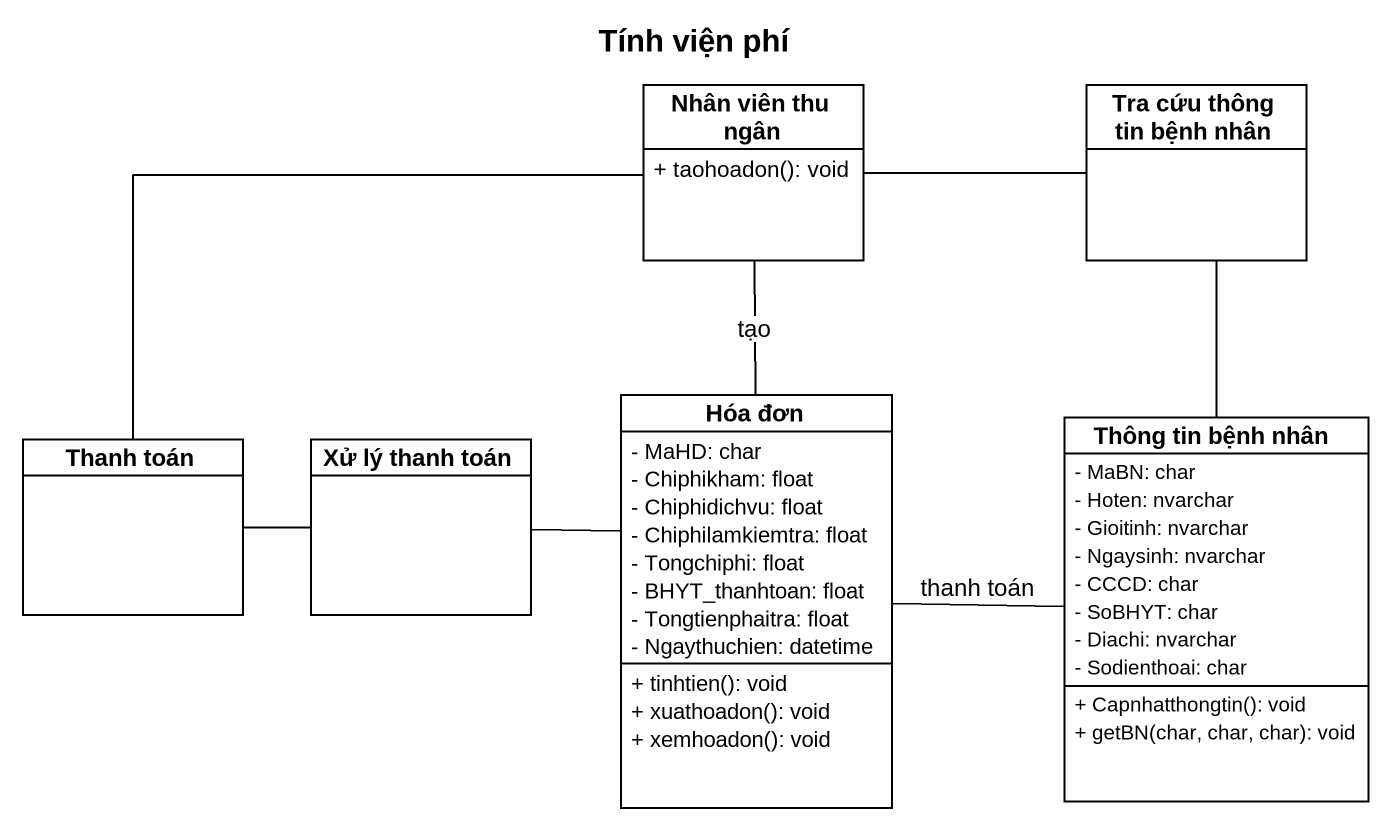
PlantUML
@startuml
title Tính viện phí
hide circle
hide empty members
skinparam classAttributeIconSize 0
class "Nhân viên thu ngân" as Nhân_viên_thu_ngân {
  + taohoadon(): void
}
class "Tra cứu thông tin bệnh nhân" as Tra_cứu_thông_tin_bệnh_nhân
class "Thanh toán" as Thanh_toán
class "Xử lý thanh toán" as Xử_lý_thanh_toán
class "Hóa đơn" as Hóa_đơn {
  - MaHD: char
  - Chiphikham: float
  - Chiphidichvu: float
  - Chiphilamkiemtra: float
  - Tongchiphi: float
  - BHYT_thanhtoan: float
  - Tongtienphaitra: float
  - Ngaythuchien: datetime
  + tinhtien(): void
  + xuathoadon(): void
  + xemhoadon(): void
}
class "Thông tin bệnh nhân" as Thông_tin_bệnh_nhân {
  - MaBN: char
  - Hoten: nvarchar
  - Gioitinh: nvarchar
  - Ngaysinh: nvarchar
  - CCCD: char
  - SoBHYT: char
  - Diachi: nvarchar
  - Sodienthoai: char
  + Capnhatthongtin(): void
  + getBN(char, char, char): void
}
Nhân_viên_thu_ngân -right- Tra_cứu_thông_tin_bệnh_nhân
Nhân_viên_thu_ngân -left- Thanh_toán
Nhân_viên_thu_ngân -- Hóa_đơn : tạo
Tra_cứu_thông_tin_bệnh_nhân -- Thông_tin_bệnh_nhân
Thanh_toán -right- Xử_lý_thanh_toán
Xử_lý_thanh_toán -right- Hóa_đơn
Thông_tin_bệnh_nhân -left- Hóa_đơn : thanh toán
@enduml
